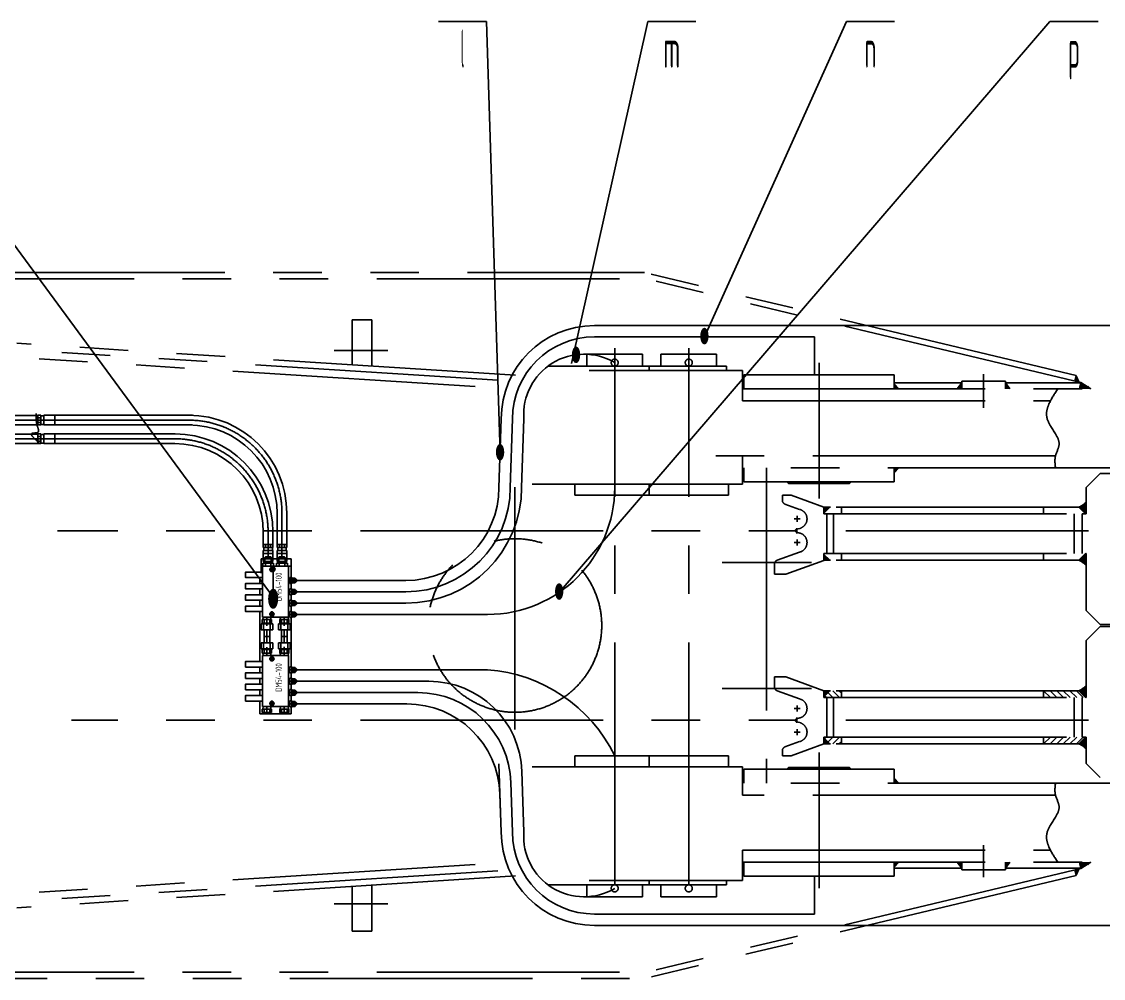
# Model space of a CAD drawing. Header units: millimetres. Extents: x 97 to 21097, y 66 to 14916.
# Drawn here: x 15852 to 19335, y 7399 to 10480 of the extents above; entities that cross this region are included whole.
import ezdxf
from ezdxf.enums import TextEntityAlignment as Align

# ---------------------------------------------------------------- set-up
doc = ezdxf.new("R2010")
doc.units = ezdxf.units.MM
doc.header["$LTSCALE"] = 500
doc.header["$MEASUREMENT"] = 0
doc.linetypes.add('G', pattern=[2, 1.25, -0.25, 0.25, -0.25])
doc.linetypes.add('K', pattern=[2.5, 1.25, -0.25, 0.25, -0.25, 0.25, -0.25])
for name, color, linetype in [('01', 7, 'Continuous'), ('02', 1, 'Continuous'), ('05', 4, 'G'), ('07', 6, 'K'), ('11', 3, 'Continuous')]:
    doc.layers.add(name, color=color, linetype=linetype)
doc.styles.get("Standard").update_dxf_attribs({"font": 'isocp', "width": 0.707, "bigfont": 'intecad.shx'})
pattern_1 = [(225, (22259.3075, 12717.7745), (-0.70710678, 0.70710678), []), (135, (22259.3075, 12717.7745), (0.70710678, 0.70710678), [])]
pattern_2 = [(135, (22259.3075, 4352.2737), (-0.70710678, -0.70710678), []), (225, (22259.3075, 4352.2737), (0.70710678, -0.70710678), [])]

# ---------------------------------------------------------------- blocks, each defined once
blk = doc.blocks.new('*U119')
at = {"layer": '01'}
for p, q in [((0, 7.1), (-6.5, 3.4)), ((-6.5, 3.4), (-6.5, 0)), ((-6.5, -3.4), (-6.5, 0)), ((6.5, 3.4), (0, 7.1)), ((6.5, 0), (6.5, 3.4)), ((6.5, 0), (6.5, -3.4)), ((0, -7.1), (-6.5, -3.4)), ((6.5, -3.4), (0, -7.1))]:
    blk.add_line(p, q, dxfattribs=at)
at = {"layer": '05'}
for p, q in [((-8.2, 0), (9, 0)), ((0, 8.7), (0, -8.3))]:
    blk.add_line(p, q, dxfattribs=at)
blk = doc.blocks.new('*U120')
at = {"layer": '01'}
for p, q in [((0, 7.1), (-6.5, 3.4)), ((-6.5, 3.4), (-6.5, 0)), ((-6.5, -3.4), (-6.5, 0)), ((6.5, 3.4), (0, 7.1)), ((6.5, 0), (6.5, 3.4)), ((6.5, 0), (6.5, -3.4)), ((0, -7.1), (-6.5, -3.4)), ((6.5, -3.4), (0, -7.1))]:
    blk.add_line(p, q, dxfattribs=at)
at = {"layer": '05'}
for p, q in [((-8.2, 0), (9, 0)), ((0, 8.7), (0, -8.3))]:
    blk.add_line(p, q, dxfattribs=at)

msp = doc.modelspace()

# ---------------------------------------------------------------- hatches: boundary and pattern name
at = {"layer": '07', "linetype": 'K', "ltscale": 1.25}
for points in [[(19255.9, 9319.5), (19243.1, 9322.6), (19247.1, 9339.4)], [(18676.7, 9297), (18660.7, 9297), (18660.7, 9313)], [(18879.2, 9317), (18864.3, 9297), (18879.2, 9297)], [(19019.2, 9317), (19034.1, 9297), (19019.2, 9297)], [(19294.8, 9297), (19257.6, 9297), (19262.5, 9317.9)], [(19284.3, 9305.4), (19284.3, 9297), (19294.2, 9297)], [(18660.7, 9027), (18660.7, 9043), (18676.7, 9043)], [(18660.7, 8043), (18660.7, 8027), (18676.7, 8027)], [(18676.7, 7773), (18660.7, 7773), (18660.7, 7757)], [(18879.2, 7753), (18864.3, 7773), (18879.2, 7773)], [(19019.2, 7753), (19034.1, 7773), (19019.2, 7773)], [(19294.8, 7773), (19257.6, 7773), (19262.5, 7752.1)], [(19284.3, 7764.6), (19284.3, 7773), (19294.2, 7773)], [(19255.9, 7750.5), (19243.1, 7747.5), (19247.1, 7730.6)]]:
    msp.add_hatch(color=6, dxfattribs=at).paths.add_polyline_path(points)
h = msp.add_hatch(dxfattribs=at)
h.set_pattern_fill('_USER', color=6, angle=135, style=0, double=1, pattern_type=0)
h.set_pattern_definition([(225, (22259.3075, 13309.1745), (-0.70710678, 0.70710678), []), (135, (22259.3075, 13309.1745), (0.70710678, 0.70710678), [])])
h.paths.add_polyline_path([(18434.7, 8897.2), (18434.7, 8916.2), (18453.7, 8916.2)])
h = msp.add_hatch(dxfattribs=at)
h.set_pattern_fill('_USER', color=6, angle=135, style=0, double=1, pattern_type=0)
h.set_pattern_definition([(225, (22259.3075, 13309.1745), (-0.70710678, 0.70710678), []), (135, (22259.3075, 13309.1745), (0.70710678, 0.70710678), [])])
h.paths.add_polyline_path([(19255.7, 8916.2, 0.11672), (19279.2, 8932.7), (19279.2, 8894.2), (19277.7, 8894.2)])
h = msp.add_hatch(dxfattribs=at)
h.set_pattern_fill('_USER', color=6, angle=135, style=0, double=1, pattern_type=0)
h.set_pattern_definition(pattern_2)
h.paths.add_polyline_path([(18434.7, 8764.2), (18434.7, 8745.2), (18453.7, 8745.2)])
h = msp.add_hatch(dxfattribs=at)
h.set_pattern_fill('_USER', color=6, angle=135, style=0, double=1, pattern_type=0)
h.set_pattern_definition(pattern_2)
h.paths.add_polyline_path([(19255.7, 8745.2, -0.11672), (19279.2, 8728.8), (19279.2, 8767.2), (19277.7, 8767.2)])
h = msp.add_hatch(dxfattribs=at)
h.set_pattern_fill('_USER', color=6, angle=135, style=0, double=1, pattern_type=0)
h.set_pattern_definition(pattern_1)
h.paths.add_polyline_path([(18434.7, 8305.8), (18434.7, 8324.8), (18453.7, 8324.8)])
h = msp.add_hatch(dxfattribs=at)
h.set_pattern_fill('_USER', color=6, scale=15, angle=405, style=0, pattern_type=0)
h.set_pattern_definition([(135, (16817.612, 3182.193), (10.6066, 10.6066), [])])
h.paths.add_polyline_path([(19255.7, 8324.8), (19277.7, 8302.8), (19266.2, 8302.8), (19141.5, 8302.8), (19141.5, 8324.8)])
h.paths.add_polyline_path([(18436.7, 8302.8), (18436.7, 8305.8), (18455.7, 8324.8), (18491.2, 8324.8), (18491.2, 8302.8)])
h = msp.add_hatch(dxfattribs=at)
h.set_pattern_fill('_USER', color=6, angle=135, style=0, double=1, pattern_type=0)
h.set_pattern_definition(pattern_1)
h.paths.add_polyline_path([(19255.7, 8324.8, 0.11672), (19279.2, 8341.3), (19279.2, 8302.8), (19277.7, 8302.8)])
h = msp.add_hatch(dxfattribs=at)
h.set_pattern_fill('_USER', color=6, angle=135, style=0, double=1, pattern_type=0)
h.set_pattern_definition([(135, (22259.3075, 3760.8737), (-0.70710678, -0.70710678), []), (225, (22259.3075, 3760.8737), (0.70710678, -0.70710678), [])])
h.paths.add_polyline_path([(18434.7, 8172.8), (18434.7, 8153.8), (18453.7, 8153.8)])
h = msp.add_hatch(dxfattribs=at)
h.set_pattern_fill('_USER', color=6, scale=15, angle=405, style=0, pattern_type=0)
h.set_pattern_definition([(225, (16817.612, 13296.455), (10.6066, -10.6066), [])])
h.paths.add_polyline_path([(19255.7, 8153.8), (19277.7, 8175.8), (19266.2, 8175.8), (19141.5, 8175.8), (19141.5, 8153.8)])
h.paths.add_polyline_path([(18436.7, 8175.8), (18436.7, 8172.8), (18455.7, 8153.8), (18491.2, 8153.8), (18491.2, 8175.8)])
h = msp.add_hatch(dxfattribs=at)
h.set_pattern_fill('_USER', color=6, angle=135, style=0, double=1, pattern_type=0)
h.set_pattern_definition([(135, (22259.3075, 3760.8737), (-0.70710678, -0.70710678), []), (225, (22259.3075, 3760.8737), (0.70710678, -0.70710678), [])])
h.paths.add_polyline_path([(19255.7, 8153.8, -0.11672), (19279.2, 8137.4), (19279.2, 8175.8), (19277.7, 8175.8)])

# ---------------------------------------------------------------- linework, layer by layer
at = {"ltscale": 1.25}
for p, q in [((16719.4, 8680), (16733, 8680)), ((16732.3, 8688), (16722.2, 8688)), ((16732.3, 8672), (16722.2, 8672)), ((16732.3, 8672), (16732.3, 8688)), ((16734.7, 8674.6), (16734.7, 8685.4)), ((16737.3, 8676.6), (16737.3, 8683.5)), ((16719.4, 8643.5), (16733, 8643.5)), ((16732.3, 8651.5), (16722.2, 8651.5)), ((16732.3, 8635.5), (16732.3, 8651.5)), ((16734.7, 8638.1), (16734.7, 8648.9)), ((16737.3, 8640.1), (16737.3, 8647)), ((16719.4, 8607), (16733, 8607)), ((16732.3, 8635.5), (16722.2, 8635.5)), ((16732.3, 8615), (16722.2, 8615)), ((16732.3, 8599), (16732.3, 8615)), ((16734.7, 8601.6), (16734.7, 8612.4)), ((16737.3, 8603.6), (16737.3, 8610.5)), ((16719.4, 8570.5), (16733, 8570.5)), ((16732.3, 8599), (16722.2, 8599)), ((16732.3, 8578.5), (16722.2, 8578.5)), ((16732.3, 8562.5), (16732.3, 8578.5)), ((16734.7, 8565.1), (16734.7, 8575.9)), ((16737.3, 8567.1), (16737.3, 8574)), ((16732.3, 8562.5), (16722.2, 8562.5)), ((16632.7, 8500), (16650.7, 8500)), ((16688.7, 8500), (16706.7, 8500)), ((16732.3, 8400), (16722.2, 8400)), ((16732.3, 8384), (16732.3, 8400)), ((16734.7, 8386.6), (16734.7, 8397.4)), ((16737.3, 8388.6), (16737.3, 8395.5)), ((16719.4, 8392), (16733, 8392)), ((16732.3, 8384), (16722.2, 8384)), ((16732.3, 8363.5), (16722.2, 8363.5)), ((16732.3, 8347.5), (16732.3, 8363.5)), ((16734.7, 8350.1), (16734.7, 8360.9)), ((16737.3, 8352.1), (16737.3, 8359)), ((16719.4, 8355.5), (16733, 8355.5)), ((16732.3, 8347.5), (16722.2, 8347.5)), ((16732.3, 8327), (16722.2, 8327)), ((16732.3, 8311), (16732.3, 8327)), ((16734.7, 8313.6), (16734.7, 8324.4)), ((16719.4, 8319), (16733, 8319)), ((16732.3, 8311), (16722.2, 8311)), ((16732.3, 8290.5), (16722.2, 8290.5)), ((16732.3, 8274.5), (16732.3, 8290.5)), ((16737.3, 8315.6), (16737.3, 8322.5)), ((16732.3, 8274.5), (16722.2, 8274.5)), ((16734.7, 8277.1), (16734.7, 8287.9)), ((16737.3, 8279.1), (16737.3, 8286))]:
    msp.add_line(p, q, dxfattribs=at)
for points in [[(16716, 8689.5), (16722.2, 8689.5), (16722.2, 8670.5), (16716, 8670.5)], [(16716, 8653), (16722.2, 8653), (16722.2, 8634), (16716, 8634)], [(16716, 8616.5), (16722.2, 8616.5), (16722.2, 8597.5), (16716, 8597.5)], [(16716, 8580), (16722.2, 8580), (16722.2, 8561), (16716, 8561)], [(16716, 8401.5), (16722.2, 8401.5), (16722.2, 8382.5), (16716, 8382.5)], [(16716, 8365), (16722.2, 8365), (16722.2, 8346), (16716, 8346)], [(16716, 8328.5), (16722.2, 8328.5), (16722.2, 8309.5), (16716, 8309.5)], [(16716, 8292), (16722.2, 8292), (16722.2, 8273), (16716, 8273)]]:
    msp.add_lwpolyline(points, close=True, dxfattribs=at)
at = {"layer": '01', "ltscale": 1.25}
for p, q in [((17696.1, 9501), (19571.2, 9501)), ((17696.1, 9464.5), (18404.6, 9464.5)), ((18404.6, 9464.5), (18404.6, 9342)), ((15903.9, 9211.4), (13798, 9211.4)), ((15913.9, 9212), (15903.9, 9212)), ((15913.9, 9204.2), (15903.9, 9204.2)), ((15923.9, 9210.2), (15913.9, 9210.2)), ((16402.1, 9212), (15923.9, 9212)), ((15958.9, 9212), (15958.9, 9180.9)), ((17388.8, 8980), (17396.1, 9201)), ((17425.3, 8980), (17432.6, 9201)), ((17461.8, 8980), (17469.1, 9201)), ((15903.9, 9181.4), (13798, 9181.4)), ((15913.9, 9188.7), (15903.9, 9188.7)), ((15913.9, 9180.9), (15903.9, 9180.9)), ((15923.9, 9182.7), (15913.9, 9182.7)), ((16400.9, 9180.9), (15923.9, 9180.9)), ((15903.9, 9151.4), (13851.4, 9151.4)), ((15913.9, 9152), (15903.9, 9152)), ((15913.9, 9144.2), (15903.9, 9144.2)), ((15913.9, 9128.7), (15903.9, 9128.7)), ((15923.9, 9150.2), (15913.9, 9150.2)), ((16346.1, 9152), (15923.9, 9152)), ((15958.9, 9152), (15958.9, 9120.9)), ((15903.9, 9121.4), (13851.4, 9121.4)), ((15913.9, 9120.9), (15903.9, 9120.9)), ((15923.9, 9122.7), (15913.9, 9122.7)), ((16344.9, 9120.9), (15923.9, 9120.9)), ((16674.6, 8786.3), (16674.6, 8895.9)), ((16705.8, 8786.3), (16705.8, 8897)), ((16629.9, 8786.3), (16629.9, 8835.9)), ((16661.1, 8786.3), (16661.1, 8837)), ((16629.9, 8741.3), (16629.9, 8776.3)), ((16631.7, 8776.3), (16631.7, 8786.3)), ((16637.7, 8786.3), (16637.7, 8796.3)), ((16653.3, 8786.3), (16653.3, 8796.3)), ((16659.3, 8776.3), (16659.3, 8786.3)), ((16661.1, 8741.3), (16661.1, 8776.3)), ((16674.6, 8741.3), (16674.6, 8776.3)), ((16676.4, 8776.3), (16676.4, 8786.3)), ((16682.4, 8786.3), (16682.4, 8796.3)), ((16698, 8786.3), (16698, 8796.3)), ((16704, 8776.3), (16704, 8786.3)), ((16705.8, 8741.3), (16705.8, 8776.3)), ((16719.4, 8750), (16622.9, 8750)), ((16719.4, 8750), (16622.9, 8750)), ((16622.9, 8750), (16622.9, 8704.1)), ((16629.9, 8767.3), (16661.1, 8767.3)), ((16634.5, 8750), (16635.5, 8751)), ((16634.5, 8736), (16634.5, 8750)), ((16635.5, 8754), (16637, 8756)), ((16655.5, 8754), (16635.5, 8754)), ((16655.5, 8751), (16635.5, 8751)), ((16654, 8756), (16637, 8756)), ((16655.5, 8754), (16654, 8756)), ((16656.5, 8750), (16655.5, 8751)), ((16656.5, 8736), (16656.5, 8750)), ((16674.6, 8767.3), (16705.8, 8767.3)), ((16679.2, 8750), (16680.2, 8751)), ((16679.2, 8736), (16679.2, 8750)), ((16680.2, 8754), (16681.7, 8756)), ((16700.2, 8754), (16680.2, 8754)), ((16700.2, 8751), (16680.2, 8751)), ((16698.7, 8756), (16681.7, 8756)), ((16700.2, 8754), (16698.7, 8756)), ((16701.2, 8750), (16700.2, 8751)), ((16701.2, 8736), (16701.2, 8750)), ((16719.4, 8670.5), (16719.4, 8750)), ((16627.9, 8726), (16717.9, 8726)), ((16710.9, 8726), (16627.9, 8726)), ((16627.9, 8726), (16710.9, 8726)), ((16627.9, 8726), (16627.9, 8562)), ((16627.9, 8562), (16627.9, 8726)), ((16628.2, 8736), (16628.2, 8726)), ((16662.8, 8736), (16628.2, 8736)), ((16662.8, 8726), (16628.2, 8726)), ((16662.8, 8726), (16628.2, 8726)), ((16629.9, 8741.3), (16661.1, 8741.3)), ((16648.5, 8726), (16635, 8726)), ((16636.9, 8736), (16636.9, 8726)), ((16654.2, 8736), (16654.2, 8726)), ((16662.8, 8736), (16662.8, 8726)), ((16707.5, 8736), (16672.9, 8736)), ((16672.9, 8736), (16672.9, 8726)), ((16707.5, 8726), (16672.9, 8726)), ((16707.5, 8726), (16672.9, 8726)), ((16674.6, 8741.3), (16705.8, 8741.3)), ((16693.1, 8726), (16679.7, 8726)), ((16681.5, 8736), (16681.5, 8726)), ((16698.9, 8736), (16698.9, 8726)), ((16707.5, 8736), (16707.5, 8726)), ((16710.9, 8726), (16710.9, 8562)), ((16619.4, 8689.2), (16619.4, 8670.8)), ((16716, 8687.5), (16710.9, 8686.8)), ((16710.9, 8686.8), (16710.9, 8673.3)), ((16716, 8672.5), (16710.9, 8673.3)), ((16722.2, 8680), (16716, 8680)), ((16734.7, 8685.4), (16737.3, 8683.5)), ((16734.7, 8674.6), (16737.3, 8676.6)), ((16737.3, 8680), (17088.8, 8680)), ((16619.4, 8652.7), (16619.4, 8634.3)), ((16716, 8651), (16710.9, 8650.3)), ((16710.9, 8650.3), (16710.9, 8636.8)), ((16722.2, 8643.5), (16716, 8643.5)), ((16719.4, 8670.5), (16719.4, 8653)), ((16734.7, 8648.9), (16737.3, 8647)), ((16734.7, 8638.1), (16737.3, 8640.1)), ((16737.3, 8643.5), (17088.8, 8643.5)), ((16619.4, 8616.2), (16619.4, 8597.8)), ((16716, 8636), (16710.9, 8636.8)), ((16716, 8614.5), (16710.9, 8613.8)), ((16710.9, 8613.8), (16710.9, 8600.3)), ((16722.2, 8607), (16716, 8607)), ((16719.4, 8634), (16719.4, 8616.5)), ((16734.7, 8612.4), (16737.3, 8610.5)), ((16734.7, 8601.6), (16737.3, 8603.6)), ((16737.3, 8607), (17088.8, 8607)), ((16619.4, 8579.7), (16619.4, 8419.3)), ((16716, 8599.5), (16710.9, 8600.3)), ((16716, 8578), (16710.9, 8577.3)), ((16710.9, 8577.3), (16710.9, 8563.8)), ((16722.2, 8570.5), (16716, 8570.5)), ((16719.4, 8597.5), (16719.4, 8580)), ((16734.7, 8575.9), (16737.3, 8574)), ((16737.3, 8570.5), (17351.9, 8570.5)), ((16623.1, 8540.5), (16641.7, 8540.5)), ((16623.1, 8521), (16623.1, 8540.5)), ((16626.9, 8554), (16641.7, 8554)), ((16626.9, 8542.6), (16626.9, 8554)), ((16641.7, 8542.6), (16626.9, 8542.6)), ((16710.9, 8562), (16627.9, 8562)), ((16628.6, 8542.6), (16628.6, 8540.5)), ((16628.8, 8554), (16629.6, 8562)), ((16653.9, 8562), (16629.6, 8562)), ((16630.7, 8521), (16630.7, 8540.5)), ((16632.7, 8542.6), (16632.7, 8554)), ((16656.5, 8554), (16641.7, 8554)), ((16641.7, 8542.6), (16656.5, 8542.6)), ((16660.4, 8540.5), (16641.7, 8540.5)), ((16650.7, 8542.6), (16650.7, 8554)), ((16652.7, 8521), (16652.7, 8540.5)), ((16654.7, 8554), (16653.9, 8562)), ((16655.2, 8542.6), (16655.2, 8540.5)), ((16656.5, 8542.6), (16656.5, 8554)), ((16660.4, 8521), (16660.4, 8540.5)), ((16679.1, 8540.5), (16697.7, 8540.5)), ((16679.1, 8521), (16679.1, 8540.5)), ((16682.9, 8554), (16697.7, 8554)), ((16682.9, 8542.6), (16682.9, 8554)), ((16697.7, 8542.6), (16682.9, 8542.6)), ((16684.6, 8542.6), (16684.6, 8540.5)), ((16684.8, 8554), (16685.6, 8562)), ((16709.9, 8562), (16685.6, 8562)), ((16686.7, 8521), (16686.7, 8540.5)), ((16688.7, 8542.6), (16688.7, 8554)), ((16697.7, 8562), (16697.7, 8533.7)), ((16712.5, 8554), (16697.7, 8554)), ((16697.7, 8542.6), (16712.5, 8542.6)), ((16716.4, 8540.5), (16697.7, 8540.5)), ((16706.7, 8542.6), (16706.7, 8554)), ((16708.7, 8521), (16708.7, 8540.5)), ((16710.7, 8554), (16709.9, 8562)), ((16716, 8563), (16710.9, 8563.8)), ((16711.2, 8542.6), (16711.2, 8540.5)), ((16712.5, 8542.6), (16712.5, 8554)), ((16716.4, 8521), (16716.4, 8540.5)), ((16719.4, 8561), (16719.4, 8401.5)), ((16734.7, 8565.1), (16737.3, 8567.1)), ((16660.4, 8521), (16623.1, 8521)), ((16632.7, 8479), (16632.7, 8521)), ((16650.7, 8479), (16650.7, 8521)), ((16697.7, 8521), (16679.1, 8521)), ((16688.7, 8479), (16688.7, 8521)), ((16697.7, 8521), (16716.4, 8521)), ((16706.7, 8479), (16706.7, 8521)), ((16641.7, 8479), (16623.1, 8479)), ((16623.1, 8479), (16623.1, 8459.5)), ((16630.7, 8479), (16630.7, 8459.5)), ((16641.7, 8479), (16660.4, 8479)), ((16652.7, 8479), (16652.7, 8459.5)), ((16660.4, 8479), (16660.4, 8459.5)), ((16697.7, 8479), (16679.1, 8479)), ((16679.1, 8479), (16679.1, 8459.5)), ((16686.7, 8479), (16686.7, 8459.5)), ((16697.7, 8479), (16716.4, 8479)), ((16697.7, 8438), (16697.7, 8466.4)), ((16708.7, 8479), (16708.7, 8459.5)), ((16716.4, 8479), (16716.4, 8459.5)), ((16623.1, 8459.5), (16641.7, 8459.5)), ((16641.7, 8457.4), (16626.9, 8457.4)), ((16626.9, 8457.4), (16626.9, 8446)), ((16626.9, 8446), (16641.7, 8446)), ((16710.9, 8438), (16627.9, 8438)), ((16627.9, 8438), (16710.9, 8438)), ((16627.9, 8438), (16627.9, 8274)), ((16627.9, 8274), (16627.9, 8438)), ((16628.6, 8457.4), (16628.6, 8459.5)), ((16628.8, 8446), (16629.6, 8438)), ((16653.9, 8438), (16629.6, 8438)), ((16632.7, 8457.4), (16632.7, 8446)), ((16660.4, 8459.5), (16641.7, 8459.5)), ((16641.7, 8438), (16641.7, 8459.3)), ((16641.7, 8457.4), (16656.5, 8457.4)), ((16656.5, 8446), (16641.7, 8446)), ((16650.7, 8457.4), (16650.7, 8446)), ((16654.7, 8446), (16653.9, 8438)), ((16655.2, 8457.4), (16655.2, 8459.5)), ((16656.5, 8457.4), (16656.5, 8446)), ((16679.1, 8459.5), (16697.7, 8459.5)), ((16697.7, 8457.4), (16682.9, 8457.4)), ((16682.9, 8457.4), (16682.9, 8446)), ((16682.9, 8446), (16697.7, 8446)), ((16684.6, 8457.4), (16684.6, 8459.5)), ((16684.8, 8446), (16685.6, 8438)), ((16709.9, 8438), (16685.6, 8438)), ((16688.7, 8457.4), (16688.7, 8446)), ((16716.4, 8459.5), (16697.7, 8459.5)), ((16697.7, 8457.4), (16712.5, 8457.4)), ((16712.5, 8446), (16697.7, 8446)), ((16706.7, 8457.4), (16706.7, 8446)), ((16710.7, 8446), (16709.9, 8438)), ((16710.9, 8438), (16710.9, 8274)), ((16711.2, 8457.4), (16711.2, 8459.5)), ((16712.5, 8457.4), (16712.5, 8446)), ((16619.4, 8401.2), (16619.4, 8382.8)), ((16716, 8399.5), (16710.9, 8398.8)), ((16710.9, 8398.8), (16710.9, 8385.3)), ((16734.7, 8397.4), (16737.3, 8395.5)), ((16619.4, 8364.7), (16619.4, 8346.3)), ((16716, 8384.5), (16710.9, 8385.3)), ((16716, 8363), (16710.9, 8362.3)), ((16710.9, 8362.3), (16710.9, 8348.8)), ((16722.2, 8392), (16716, 8392)), ((16719.4, 8382.5), (16719.4, 8365)), ((16734.7, 8386.6), (16737.3, 8388.6)), ((16734.7, 8360.9), (16737.3, 8359)), ((16737.3, 8392), (17351.9, 8392)), ((16619.4, 8328.2), (16619.4, 8309.8)), ((16716, 8348), (16710.9, 8348.8)), ((16716, 8326.5), (16710.9, 8325.8)), ((16710.9, 8325.8), (16710.9, 8312.3)), ((16722.2, 8355.5), (16716, 8355.5)), ((16719.4, 8346), (16719.4, 8328.5)), ((16734.7, 8350.1), (16737.3, 8352.1)), ((16734.7, 8324.4), (16737.3, 8322.5)), ((16737.3, 8355.5), (17162.8, 8355.5)), ((16619.4, 8291.7), (16619.4, 8250)), ((16716, 8311.5), (16710.9, 8312.3)), ((16716, 8290), (16710.9, 8289.3)), ((16710.9, 8289.3), (16710.9, 8275.8)), ((16722.2, 8319), (16716, 8319)), ((16719.4, 8309.5), (16719.4, 8292)), ((16734.7, 8313.6), (16737.3, 8315.6)), ((16737.3, 8319), (17127.5, 8319)), ((16626.9, 8254.6), (16626.9, 8266)), ((16626.9, 8266), (16641.7, 8266)), ((16641.7, 8254.6), (16626.9, 8254.6)), ((16710.9, 8274), (16627.9, 8274)), ((16628.3, 8254.6), (16628.3, 8252.5)), ((16628.8, 8266), (16629.6, 8274)), ((16629.6, 8274), (16653.9, 8274)), ((16632.7, 8254.6), (16632.7, 8266)), ((16641.7, 8274), (16641.7, 8252.7)), ((16656.5, 8266), (16641.7, 8266)), ((16641.7, 8254.6), (16656.5, 8254.6)), ((16650.7, 8254.6), (16650.7, 8266)), ((16654.7, 8266), (16653.9, 8274)), ((16654.8, 8254.6), (16654.8, 8252.5)), ((16656.5, 8254.6), (16656.5, 8266)), ((16682.9, 8266), (16697.7, 8266)), ((16682.9, 8254.6), (16682.9, 8266)), ((16697.7, 8254.6), (16682.9, 8254.6)), ((16684.3, 8254.6), (16684.3, 8252.5)), ((16684.8, 8266), (16685.6, 8274)), ((16685.6, 8274), (16709.9, 8274)), ((16688.7, 8254.6), (16688.7, 8266)), ((16697.7, 8274), (16697.7, 8252.7)), ((16712.5, 8266), (16697.7, 8266)), ((16697.7, 8254.6), (16712.5, 8254.6)), ((16706.7, 8254.6), (16706.7, 8266)), ((16710.7, 8266), (16709.9, 8274)), ((16710.8, 8254.6), (16710.8, 8252.5)), ((16716, 8275), (16710.9, 8275.8)), ((16712.5, 8254.6), (16712.5, 8266)), ((16722.2, 8282.5), (16716, 8282.5)), ((16719.4, 8273), (16719.4, 8250)), ((16734.7, 8287.9), (16737.3, 8286)), ((16734.7, 8277.1), (16737.3, 8279.1)), ((16737.3, 8282.5), (17092.2, 8282.5)), ((16719.4, 8250), (16619.4, 8250)), ((16628.3, 8252.5), (16654.8, 8252.5)), ((16684.3, 8252.5), (16710.8, 8252.5)), ((17388.8, 8090), (17396.1, 7869.1)), ((17462.6, 8065.4), (17469.1, 7869.1)), ((17427.3, 8028.9), (17432.6, 7869.1)), ((17392, 7992.4), (17396.1, 7869.1)), ((18404.6, 7605.6), (18404.6, 7728)), ((17696.1, 7605.6), (18404.6, 7605.6)), ((17696.1, 7569.1), (19571.2, 7569.1))]:
    msp.add_line(p, q, dxfattribs=at)
at = {"layer": '01', "color": 7, "linetype": 'Continuous', "ltscale": 1.25}
for p, q in [((15903.9, 9212), (15903.9, 9180.9)), ((15913.9, 9212), (15913.9, 9180.9)), ((15923.9, 9212), (15923.9, 9180.9)), ((15903.9, 9152), (15903.9, 9120.9)), ((15913.9, 9152), (15913.9, 9120.9)), ((15923.9, 9152), (15923.9, 9120.9)), ((16629.9, 8796.3), (16661.1, 8796.3)), ((16629.9, 8786.3), (16661.1, 8786.3)), ((16629.9, 8776.3), (16661.1, 8776.3)), ((16674.6, 8796.3), (16705.8, 8796.3)), ((16674.6, 8786.3), (16705.8, 8786.3)), ((16674.6, 8776.3), (16705.8, 8776.3)), ((16635.5, 8751), (16635.5, 8754)), ((16655.5, 8751), (16655.5, 8754)), ((16680.2, 8751), (16680.2, 8754)), ((16700.2, 8751), (16700.2, 8754)), ((16734.7, 8685.4), (16732.3, 8685.4)), ((16734.7, 8674.6), (16732.3, 8674.6)), ((16734.7, 8674.6), (16732.3, 8674.6)), ((16734.7, 8648.9), (16732.3, 8648.9)), ((16734.7, 8638.1), (16732.3, 8638.1)), ((16734.7, 8638.1), (16732.3, 8638.1)), ((16734.7, 8612.4), (16732.3, 8612.4)), ((16734.7, 8601.6), (16732.3, 8601.6)), ((16734.7, 8601.6), (16732.3, 8601.6)), ((16734.7, 8575.9), (16732.3, 8575.9)), ((16734.7, 8565.1), (16732.3, 8565.1)), ((16734.7, 8565.1), (16732.3, 8565.1)), ((16734.7, 8397.4), (16732.3, 8397.4)), ((16734.7, 8386.6), (16732.3, 8386.6)), ((16734.7, 8386.6), (16732.3, 8386.6)), ((16734.7, 8360.9), (16732.3, 8360.9)), ((16734.7, 8350.1), (16732.3, 8350.1)), ((16734.7, 8350.1), (16732.3, 8350.1)), ((16734.7, 8324.4), (16732.3, 8324.4)), ((16734.7, 8313.6), (16732.3, 8313.6)), ((16734.7, 8313.6), (16732.3, 8313.6)), ((16734.7, 8287.9), (16732.3, 8287.9)), ((16734.7, 8277.1), (16732.3, 8277.1)), ((16734.7, 8277.1), (16732.3, 8277.1))]:
    msp.add_line(p, q, dxfattribs=at)
at = {"layer": '01', "ltscale": 1.25}
for points in [[(16627.9, 8689.2), (16627.9, 8707.3), (16572.9, 8707.3), (16572.9, 8689.2)], [(16627.9, 8652.7), (16627.9, 8670.8), (16572.9, 8670.8), (16572.9, 8652.7)], [(16627.9, 8616.2), (16627.9, 8634.3), (16572.9, 8634.3), (16572.9, 8616.2)], [(16627.9, 8579.7), (16627.9, 8597.8), (16572.9, 8597.8), (16572.9, 8579.7)], [(16627.9, 8401.2), (16627.9, 8419.3), (16572.9, 8419.3), (16572.9, 8401.2)], [(16627.9, 8364.7), (16627.9, 8382.8), (16572.9, 8382.8), (16572.9, 8364.7)], [(16627.9, 8328.2), (16627.9, 8346.3), (16572.9, 8346.3), (16572.9, 8328.2)], [(16627.9, 8291.7), (16627.9, 8309.8), (16572.9, 8309.8), (16572.9, 8291.7)]]:
    msp.add_lwpolyline(points, close=True, dxfattribs=at)
for centre in [(16657.7, 8716), (16661.3, 8716.4), (16661.3, 8716.4), (16661.5, 8716), (16661.8, 8716), (16657.7, 8572), (16657.7, 8428)]:
    msp.add_circle(centre, 4.3, dxfattribs=at)
for centre, radius, start, end in [((17696.1, 9201), 300, 90, 180), ((17696.1, 9201), 263.5, 90, 180), ((17662.5, 9214.9), 193.9, 59.3365, 184.1184), ((16390.8, 8897), 315, 0, 90), ((16389.6, 8895.9), 285, 0, 90), ((16346.1, 8837), 315, 0, 90), ((16344.9, 8835.9), 285, 0, 90), ((17088.8, 8980), 300, 270, 0), ((17088.8, 8980), 336.5, 270, 0), ((17088.8, 8980), 373, 270, 0), ((17351.9, 8980), 409.5, 270, 0), ((17317.5, 7899.5), 493.8, 25.9692, 86.0045), ((17162.8, 8055.5), 300, 1.8925, 90), ((17127.5, 8019), 300, 1.8925, 90), ((17092.2, 7982.5), 300, 1.8925, 90), ((17696.1, 7869.1), 300, 180, 270), ((17696.1, 7869.1), 263.5, 180, 270), ((17662.5, 7855.2), 193.9, 175.8816, 300.6635)]:
    msp.add_arc(centre, radius, start, end, dxfattribs=at)
at = {"layer": '02', "ltscale": 1.25}
for p, q in [((16661.8, 8625.9), (15299.9, 10479.9)), ((17349, 10479.9), (17194, 10479.9)), ((17392.4, 9090.5), (17349, 10479.9)), ((17582.7, 8641.8), (19162.7, 10479.9)), ((17622, 9379.3), (17867.8, 10479.9)), ((17867.8, 10479.9), (18022.8, 10479.9)), ((18050.3, 9464.5), (18507.6, 10479.9)), ((18507.6, 10479.9), (18662.6, 10479.9)), ((19162.7, 10479.9), (19317.7, 10479.9)), ((16635.5, 8751), (16635.5, 8736)), ((16655.5, 8751), (16655.5, 8736)), ((16680.2, 8751), (16680.2, 8736)), ((16700.2, 8751), (16700.2, 8736))]:
    msp.add_line(p, q, dxfattribs=at)
at = {"layer": '02', "color": 1, "linetype": 'Continuous', "ltscale": 1.25}
for p, q in [((16732.3, 8685.4), (16722.2, 8685.4)), ((16732.3, 8674.6), (16722.2, 8674.6)), ((16732.3, 8648.9), (16722.2, 8648.9)), ((16732.3, 8638.1), (16722.2, 8638.1)), ((16732.3, 8612.4), (16722.2, 8612.4)), ((16732.3, 8601.6), (16722.2, 8601.6)), ((16732.3, 8575.9), (16722.2, 8575.9)), ((16732.3, 8565.1), (16722.2, 8565.1)), ((16732.3, 8397.4), (16722.2, 8397.4)), ((16732.3, 8386.6), (16722.2, 8386.6)), ((16732.3, 8360.9), (16722.2, 8360.9)), ((16732.3, 8350.1), (16722.2, 8350.1)), ((16732.3, 8324.4), (16722.2, 8324.4)), ((16732.3, 8313.6), (16722.2, 8313.6)), ((16732.3, 8287.9), (16722.2, 8287.9)), ((16732.3, 8277.1), (16722.2, 8277.1))]:
    msp.add_line(p, q, dxfattribs=at)
at = {"layer": '05', "color": 4, "linetype": 'G', "ltscale": 1.25}
for p, q in [((17761.4, 7699.3), (17761.4, 9427.8)), ((17999.9, 7699.3), (17999.9, 9427.8)), ((16401.5, 9196.4), (5683.7, 9196.4)), ((16345.5, 9136.4), (5648.5, 9136.4)), ((16661.5, 8618), (16661.5, 8726)), ((16661.8, 8618), (16661.8, 8726)), ((16719.4, 8680), (16733, 8680)), ((16719.4, 8643.5), (16733, 8643.5)), ((16719.4, 8607), (16733, 8607)), ((16719.4, 8570.5), (16733, 8570.5)), ((16641.7, 8562), (16641.7, 8534.4)), ((16697.7, 8562), (16697.7, 8534.4)), ((16641.7, 8479), (16641.7, 8521)), ((16697.7, 8479), (16697.7, 8521)), ((16641.7, 8438), (16641.7, 8465.7)), ((16697.7, 8438), (16697.7, 8465.7)), ((16719.4, 8392), (16733, 8392)), ((16719.4, 8355.5), (16733, 8355.5)), ((16719.4, 8319), (16733, 8319)), ((16719.4, 8282.5), (16733, 8282.5))]:
    msp.add_line(p, q, dxfattribs=at)
at = {"layer": '05', "ltscale": 1.25}
for p, q in [((16690.2, 8756), (16690.2, 8896.4)), ((16645.5, 8756), (16645.5, 8836.4)), ((16641.7, 8541.5), (16641.7, 8555.1)), ((16697.7, 8541.5), (16697.7, 8555.1)), ((16641.7, 8253.5), (16641.7, 8267.1)), ((16697.7, 8253.5), (16697.7, 8267.1))]:
    msp.add_line(p, q, dxfattribs=at)
for centre in [(16390.2, 8896.4), (16345.5, 8836.4)]:
    msp.add_arc(centre, 300, 0, 90, dxfattribs=at)
at = {"layer": '07', "color": 6, "linetype": 'K', "ltscale": 1.25}
for p, q in [((6349.8, 9671.5), (17857, 9671.5)), ((9182.7, 9651.5), (17861.1, 9651.5)), ((19247.4, 9340.6), (17857, 9671.5)), ((19262.5, 9317.9), (17861.1, 9651.5)), ((16915.9, 9375), (16915.9, 9519.9)), ((16915.9, 9375), (16915.9, 9519.9)), ((16915.9, 9519.9), (16979.9, 9519.9)), ((16915.9, 9519.9), (16979.9, 9519.9)), ((16979.9, 9370.9), (16979.9, 9519.9)), ((16979.9, 9370.9), (16979.9, 9519.9)), ((17442.4, 9341.3), (15836.8, 9444)), ((17384.8, 9324.9), (15836.2, 9424)), ((16858.7, 9420.3), (17031, 9420.3)), ((17850.9, 9409.1), (17671.9, 9409.1)), ((17671.9, 9370.8), (17671.9, 9409.1)), ((17850.9, 9370.8), (17850.9, 9409.1)), ((18089.4, 9409.1), (17910.4, 9409.1)), ((17910.4, 9370.8), (17910.4, 9409.1)), ((18089.4, 9370.8), (18089.4, 9409.1)), ((17312, 9304.3), (15834.6, 9399.1)), ((17546.2, 9370.8), (18121.1, 9370.8)), ((17872, 9356.4), (17872, 9370.8)), ((18121.1, 9370.8), (18121.1, 9356.4)), ((18419.2, 9380.8), (18419.2, 8944.5)), ((18172.4, 9356.4), (17678.8, 9356.4)), ((18172.4, 9356.4), (18172.4, 9259)), ((18177.7, 9342), (18660.7, 9342)), ((18177.7, 9297), (18177.7, 9342)), ((18660.7, 9342), (18660.7, 9297)), ((18949.2, 9344.6), (18949.2, 9236.1)), ((19243.1, 9322.6), (19247.4, 9340.6)), ((19247.1, 9339.4), (19255.9, 9319.5)), ((18660.7, 9317), (18879.2, 9317)), ((18676.7, 9297), (18660.7, 9313)), ((18879.2, 9317), (18864.3, 9297)), ((18879.2, 9322), (19019.2, 9322)), ((18879.2, 9322), (18879.2, 9297)), ((19019.2, 9322), (19019.2, 9297)), ((19019.2, 9317), (19264, 9317)), ((19019.2, 9317), (19034.1, 9297)), ((19257.6, 9297), (19262.5, 9317.9)), ((19262.5, 9317.9), (19294.8, 9297)), ((19284.3, 9305.4), (19294.2, 9297)), ((19284.3, 9303.9), (19284.3, 9297)), ((18172.4, 9297), (19422.2, 9297)), ((18172.4, 9259), (19164.6, 9259)), ((19180.5, 9081), (17963.2, 9081)), ((18172.4, 8990.3), (18172.4, 9081.8)), ((19422.2, 9043), (18172.4, 9043)), ((18177.7, 8998), (18177.7, 9043)), ((18250.2, 9043), (18250.2, 8027)), ((18676.7, 9043), (18660.7, 9027)), ((18660.7, 9043), (18660.7, 8998)), ((19279.2, 8979.2), (19324.2, 9024.2)), ((19422, 9024.2), (19324.2, 9024.2)), ((18172.4, 8990.3), (17495.4, 8990.3)), ((17633.5, 8954.4), (17633.5, 8990.3)), ((17872, 8954.4), (17872, 8990.3)), ((18127.7, 8954.4), (18127.7, 8990.3)), ((18660.7, 8998), (18177.7, 8998)), ((18317.7, 8995.5), (18317.7, 8998)), ((18520.7, 8995.5), (18317.7, 8995.5)), ((18317.7, 8995.5), (18320.7, 8992.5)), ((18517.7, 8992.5), (18320.7, 8992.5)), ((18520.7, 8995.5), (18517.7, 8992.5)), ((18520.7, 8995.5), (18520.7, 8998)), ((17440.2, 8980.8), (17440.2, 8142.7)), ((18127.7, 8954.4), (17633.5, 8954.4)), ((18330, 8954.5), (18301.2, 8954.5)), ((18301.2, 8938.2), (18301.2, 8954.5)), ((18434.7, 8916.4), (18330, 8954.5)), ((19279.2, 8979.2), (19279.2, 8894.2)), ((18356.9, 8909.1), (18309.6, 8926.3)), ((18434.7, 8916.4), (18434.7, 8894.2)), ((18455.7, 8916.2), (18434.7, 8916.2)), ((18434.7, 8897.2), (18453.7, 8916.2)), ((19255.7, 8916.2), (18455.7, 8916.2)), ((18491.2, 8894.2), (18491.2, 8916.2)), ((19141.5, 8894.2), (19141.5, 8916.2)), ((19277.7, 8894.3), (19255.7, 8916.2)), ((19277.7, 8894.2), (19255.7, 8916.2)), ((18348.8, 8887.9), (18348.8, 8868.8)), ((18434.7, 8894.2), (18434.7, 8897.2)), ((18434.7, 8894.2), (19279.2, 8894.2)), ((18444.2, 8767.2), (18444.2, 8894.2)), ((18466.2, 8767.2), (18466.2, 8894.2)), ((19241.2, 8767.2), (19241.2, 8894.2)), ((19266.2, 8767.2), (19266.2, 8894.2)), ((19279.2, 8894.2), (19266.2, 8894.2)), ((19266.2, 8894.2), (19279.2, 8894.2)), ((18339.2, 8878.3), (18358.3, 8878.3)), ((18357, 8847.6), (18346.7, 8844.9)), ((18348, 8848.8), (18348, 8831.6)), ((20849.1, 8840.2), (15967, 8840.2)), ((18357, 8832.8), (18346.7, 8835.6)), ((18348.8, 8792.6), (18348.8, 8811.7)), ((18339.2, 8802.1), (18358.3, 8802.1)), ((18356, 8771.2), (18284.2, 8745)), ((18434.7, 8744.9), (18312.7, 8700.5)), ((18434.7, 8767.2), (19279.2, 8767.2)), ((18434.7, 8744.9), (18434.7, 8767.2)), ((18434.7, 8767.2), (18434.7, 8764.2)), ((18434.7, 8764.2), (18453.7, 8745.2)), ((18455.7, 8745.2), (18434.7, 8745.2)), ((19255.7, 8745.2), (18455.7, 8745.2)), ((18491.2, 8767.2), (18491.2, 8745.2)), ((19141.5, 8767.2), (19141.5, 8745.2)), ((19277.7, 8767.2), (19255.7, 8745.2)), ((19279.2, 8583.2), (19279.2, 8767.2)), ((18106.9, 8738), (18395.5, 8738)), ((18275.8, 8700.5), (18275.8, 8733.1)), ((18312.7, 8700.5), (18275.8, 8700.5)), ((19279.2, 8583.2), (19324.2, 8538.2)), ((19422, 8538.2), (19324.2, 8538.2)), ((19279.2, 8486.8), (19324.2, 8531.8)), ((19422, 8531.8), (19324.2, 8531.8)), ((19279.2, 8486.8), (19279.2, 8302.8)), ((18312.7, 8369.5), (18275.8, 8369.5)), ((18275.8, 8369.5), (18275.8, 8337)), ((18434.7, 8325.1), (18312.7, 8369.5)), ((18106.9, 8332), (18395.5, 8332)), ((18356, 8298.9), (18284.2, 8325)), ((18434.7, 8325.1), (18434.7, 8302.8)), ((18455.7, 8324.8), (18434.7, 8324.8)), ((18434.7, 8305.8), (18453.7, 8324.8)), ((19255.7, 8324.8), (18455.7, 8324.8)), ((18491.2, 8302.8), (18491.2, 8324.8)), ((19141.5, 8302.8), (19141.5, 8324.8)), ((19277.7, 8302.8), (19255.7, 8324.8)), ((18434.7, 8302.8), (18434.7, 8305.8)), ((18434.7, 8302.8), (19279.2, 8302.8)), ((18444.2, 8302.8), (18444.2, 8175.8)), ((18466.2, 8302.8), (18466.2, 8175.8)), ((19241.2, 8302.8), (19241.2, 8175.8)), ((19266.2, 8302.8), (19266.2, 8175.8)), ((18339.2, 8267.9), (18358.3, 8267.9)), ((18348.8, 8277.5), (18348.8, 8258.4)), ((20849.1, 8229.8), (16012.5, 8229.8)), ((18357, 8237.2), (18346.7, 8234.5)), ((18357, 8222.4), (18346.7, 8225.2)), ((18348, 8221.2), (18348, 8238.4)), ((18339.2, 8191.7), (18358.3, 8191.7)), ((18348.8, 8182.2), (18348.8, 8201.3)), ((18356.9, 8161), (18309.6, 8143.8)), ((18356.9, 8161), (18309.6, 8143.8)), ((18434.7, 8153.6), (18330, 8115.5)), ((18434.7, 8153.6), (18330, 8115.5)), ((18434.7, 8175.8), (19279.2, 8175.8)), ((18434.7, 8153.6), (18434.7, 8175.8)), ((18434.7, 8175.8), (18434.7, 8172.8)), ((18434.7, 8172.8), (18453.7, 8153.8)), ((18455.7, 8153.8), (18434.7, 8153.8)), ((18455.7, 8153.8), (18434.7, 8153.8)), ((19255.7, 8153.8), (18455.7, 8153.8)), ((18491.2, 8175.8), (18491.2, 8153.8)), ((19141.5, 8175.8), (19141.5, 8153.8)), ((19277.7, 8175.8), (19255.7, 8153.8)), ((19277.7, 8175.8), (19255.7, 8153.8)), ((19279.2, 8175.8), (19266.2, 8175.8)), ((19266.2, 8175.8), (19279.2, 8175.8)), ((19279.2, 8090.8), (19279.2, 8175.8)), ((18127.7, 8115.7), (17633.5, 8115.7)), ((17633.5, 8115.7), (17633.5, 8079.7)), ((17872, 8115.7), (17872, 8079.7)), ((18127.7, 8115.7), (18127.7, 8079.7)), ((18301.2, 8131.8), (18301.2, 8115.5)), ((18330, 8115.5), (18301.2, 8115.5)), ((18419.2, 7689.3), (18419.2, 8125.5)), ((19279.2, 8090.8), (19324.2, 8045.8)), ((18172.4, 8079.7), (17495.4, 8079.7)), ((18172.4, 8079.7), (18172.4, 7988.2)), ((18660.7, 8072), (18177.7, 8072)), ((18177.7, 8072), (18177.7, 8027)), ((18317.7, 8074.5), (18320.7, 8077.5)), ((18520.7, 8074.5), (18317.7, 8074.5)), ((18317.7, 8074.5), (18317.7, 8072)), ((18517.7, 8077.5), (18320.7, 8077.5)), ((18520.7, 8074.5), (18517.7, 8077.5)), ((18520.7, 8074.5), (18520.7, 8072)), ((18660.7, 8027), (18660.7, 8072)), ((19422.2, 8027), (18172.4, 8027)), ((18676.7, 8027), (18660.7, 8043)), ((19180.5, 7989), (18172.4, 7989)), ((18172.4, 7811), (19164.6, 7811)), ((18172.4, 7713.7), (18172.4, 7811)), ((18949.2, 7724.4), (18949.2, 7827.4)), ((18172.4, 7773), (19819.2, 7773)), ((18177.7, 7773), (18177.7, 7728)), ((18660.7, 7728), (18660.7, 7773)), ((18676.7, 7773), (18660.7, 7757)), ((18879.2, 7753), (18864.3, 7773)), ((18879.2, 7748), (18879.2, 7773)), ((19019.2, 7753), (19034.1, 7773)), ((19019.2, 7748), (19019.2, 7773)), ((19257.6, 7773), (19262.5, 7752.1)), ((19262.5, 7752.1), (19294.8, 7773)), ((19284.3, 7764.6), (19294.2, 7773)), ((17312, 7765.8), (15835.4, 7671)), ((17384.8, 7745.1), (15836.2, 7646)), ((19262.5, 7752.1), (17861.1, 7418.5)), ((18660.7, 7753), (18879.2, 7753)), ((18879.2, 7748), (19019.2, 7748)), ((19019.2, 7753), (19264, 7753)), ((19243.1, 7747.5), (19247.4, 7729.5)), ((19247.1, 7730.6), (19255.9, 7750.5)), ((17442.4, 7728.7), (15836.8, 7626)), ((16979.9, 7699.2), (16979.9, 7550.1)), ((17546.2, 7699.3), (18121.1, 7699.3)), ((17671.9, 7699.3), (17671.9, 7661)), ((18172.4, 7713.7), (17678.8, 7713.7)), ((17850.9, 7699.3), (17850.9, 7661)), ((19247.4, 7729.5), (17857, 7398.5)), ((17872, 7713.7), (17872, 7699.3)), ((17910.4, 7699.3), (17910.4, 7661)), ((18089.4, 7699.3), (18089.4, 7661)), ((18121.1, 7699.3), (18121.1, 7713.7)), ((18177.7, 7728), (18660.7, 7728)), ((16915.9, 7695.1), (16915.9, 7550.1)), ((16858.7, 7639.1), (17031, 7639.1)), ((17850.9, 7661), (17671.9, 7661)), ((18089.4, 7661), (17910.4, 7661)), ((16915.9, 7550.1), (16979.9, 7550.1)), ((9182.7, 7418.5), (17861.1, 7418.5)), ((8903.2, 7398.5), (17857, 7398.5))]:
    msp.add_line(p, q, dxfattribs=at)
for centre, radius in [((17761.4, 9381.7), 11.3), ((17999.9, 9381.7), 11.3), ((17440.2, 8535), 279.5), ((17761.4, 7688.4), 11.3), ((17999.9, 7688.4), 11.3)]:
    msp.add_circle(centre, radius, dxfattribs=at)
for centre, radius, start, end in [((18313.9, 8938.2), 12.7, 180, 250), ((19232.7, 8974.1), 62.3, 291.739, 318.3688), ((18348.8, 8878.3), 31.8, 285, 75.1113), ((18348, 8840.2), 4.8, 105, 255), ((18348.8, 8802.1), 31.8, 283.17, 75), ((18288.5, 8733.1), 12.7, 110, 180), ((19232.7, 8687.4), 62.3, 41.6312, 68.261), ((18288.5, 8337), 12.7, 180, 250), ((19232.7, 8382.7), 62.3, 291.739, 318.3688), ((18348.8, 8267.9), 31.8, 285, 76.83), ((18348, 8229.8), 4.8, 105, 255), ((18348.8, 8191.7), 31.8, 284.8887, 75), ((19232.7, 8096), 62.3, 41.6312, 68.261), ((18313.9, 8131.8), 12.7, 110, 180)]:
    msp.add_arc(centre, radius, start, end, dxfattribs=at)
for points in [[(19187.8, 9297), (19152.6, 9206.3), (19180.5, 9152.1), (19192.2, 9119.8), (19180.5, 9081), (19180.5, 9043)], [(15908.7, 9123.8), (15885.8, 9153.9), (15905.4, 9158.1), (15902.3, 9177.7), (15899.2, 9195.3), (15899.2, 9217.8)], [(19187.8, 7773), (19152.6, 7863.7), (19180.5, 7918), (19192.2, 7950.2), (19180.5, 7989), (19180.5, 8027)]]:
    msp.add_spline(points, degree=3, dxfattribs=at)

# ---------------------------------------------------------------- block references
at = {"ltscale": 1.25, "rotation": 90}
for name, p in [('*U120', (16657.9, 8715.7)), ('*U119', (16661.5, 8716)), ('*U120', (16657.7, 8571.7)), ('*U120', (16657.9, 8428)), ('*U120', (16657.7, 8284))]:
    msp.add_blockref(name, p, dxfattribs=at)

# ---------------------------------------------------------------- texts
at = {"layer": '01', "ltscale": 1.25, "char_height": 20, "width": 248.948, "attachment_point": 1, "rotation": 90}
for insert in [(16669.5, 8613.4), (16669.5, 8321.3)]:
    msp.add_mtext('DM54-100', dxfattribs=dict(at, insert=insert))
at = {"layer": '02', "ltscale": 1.25, "width": 0.605172}
for height, p, p2 in [(50, (18035.3, 9439.5), (18065.3, 9439.5)), (50, (17622, 9379.3), (17652, 9379.3)), (50, (17377.4, 9065.5), (17407.4, 9065.5)), (60, (16643.8, 8588), (16679.8, 8588)), (50, (17567.7, 8616.8), (17597.7, 8616.8))]:
    msp.add_text('●', height=height, dxfattribs=at).set_placement(p, p2, align=Align.FIT)
at = {"layer": '11', "ltscale": 1.25}
for s, width, p, p2 in [('l', 0.34137, (17266.3, 10331.2), (17276.8, 10331.2)), ('m', 0.572118, (17917.4, 10331.2), (17973.1, 10331.2)), ('n', 0.526103, (18566, 10331.2), (18604.1, 10331.2)), ('p', 0.526103, (19221.1, 10331.2), (19259.3, 10331.2))]:
    msp.add_text(s, height=123.7, dxfattribs=dict(at, width=width)).set_placement(p, p2, align=Align.FIT)

doc.saveas('drawing.dxf')
